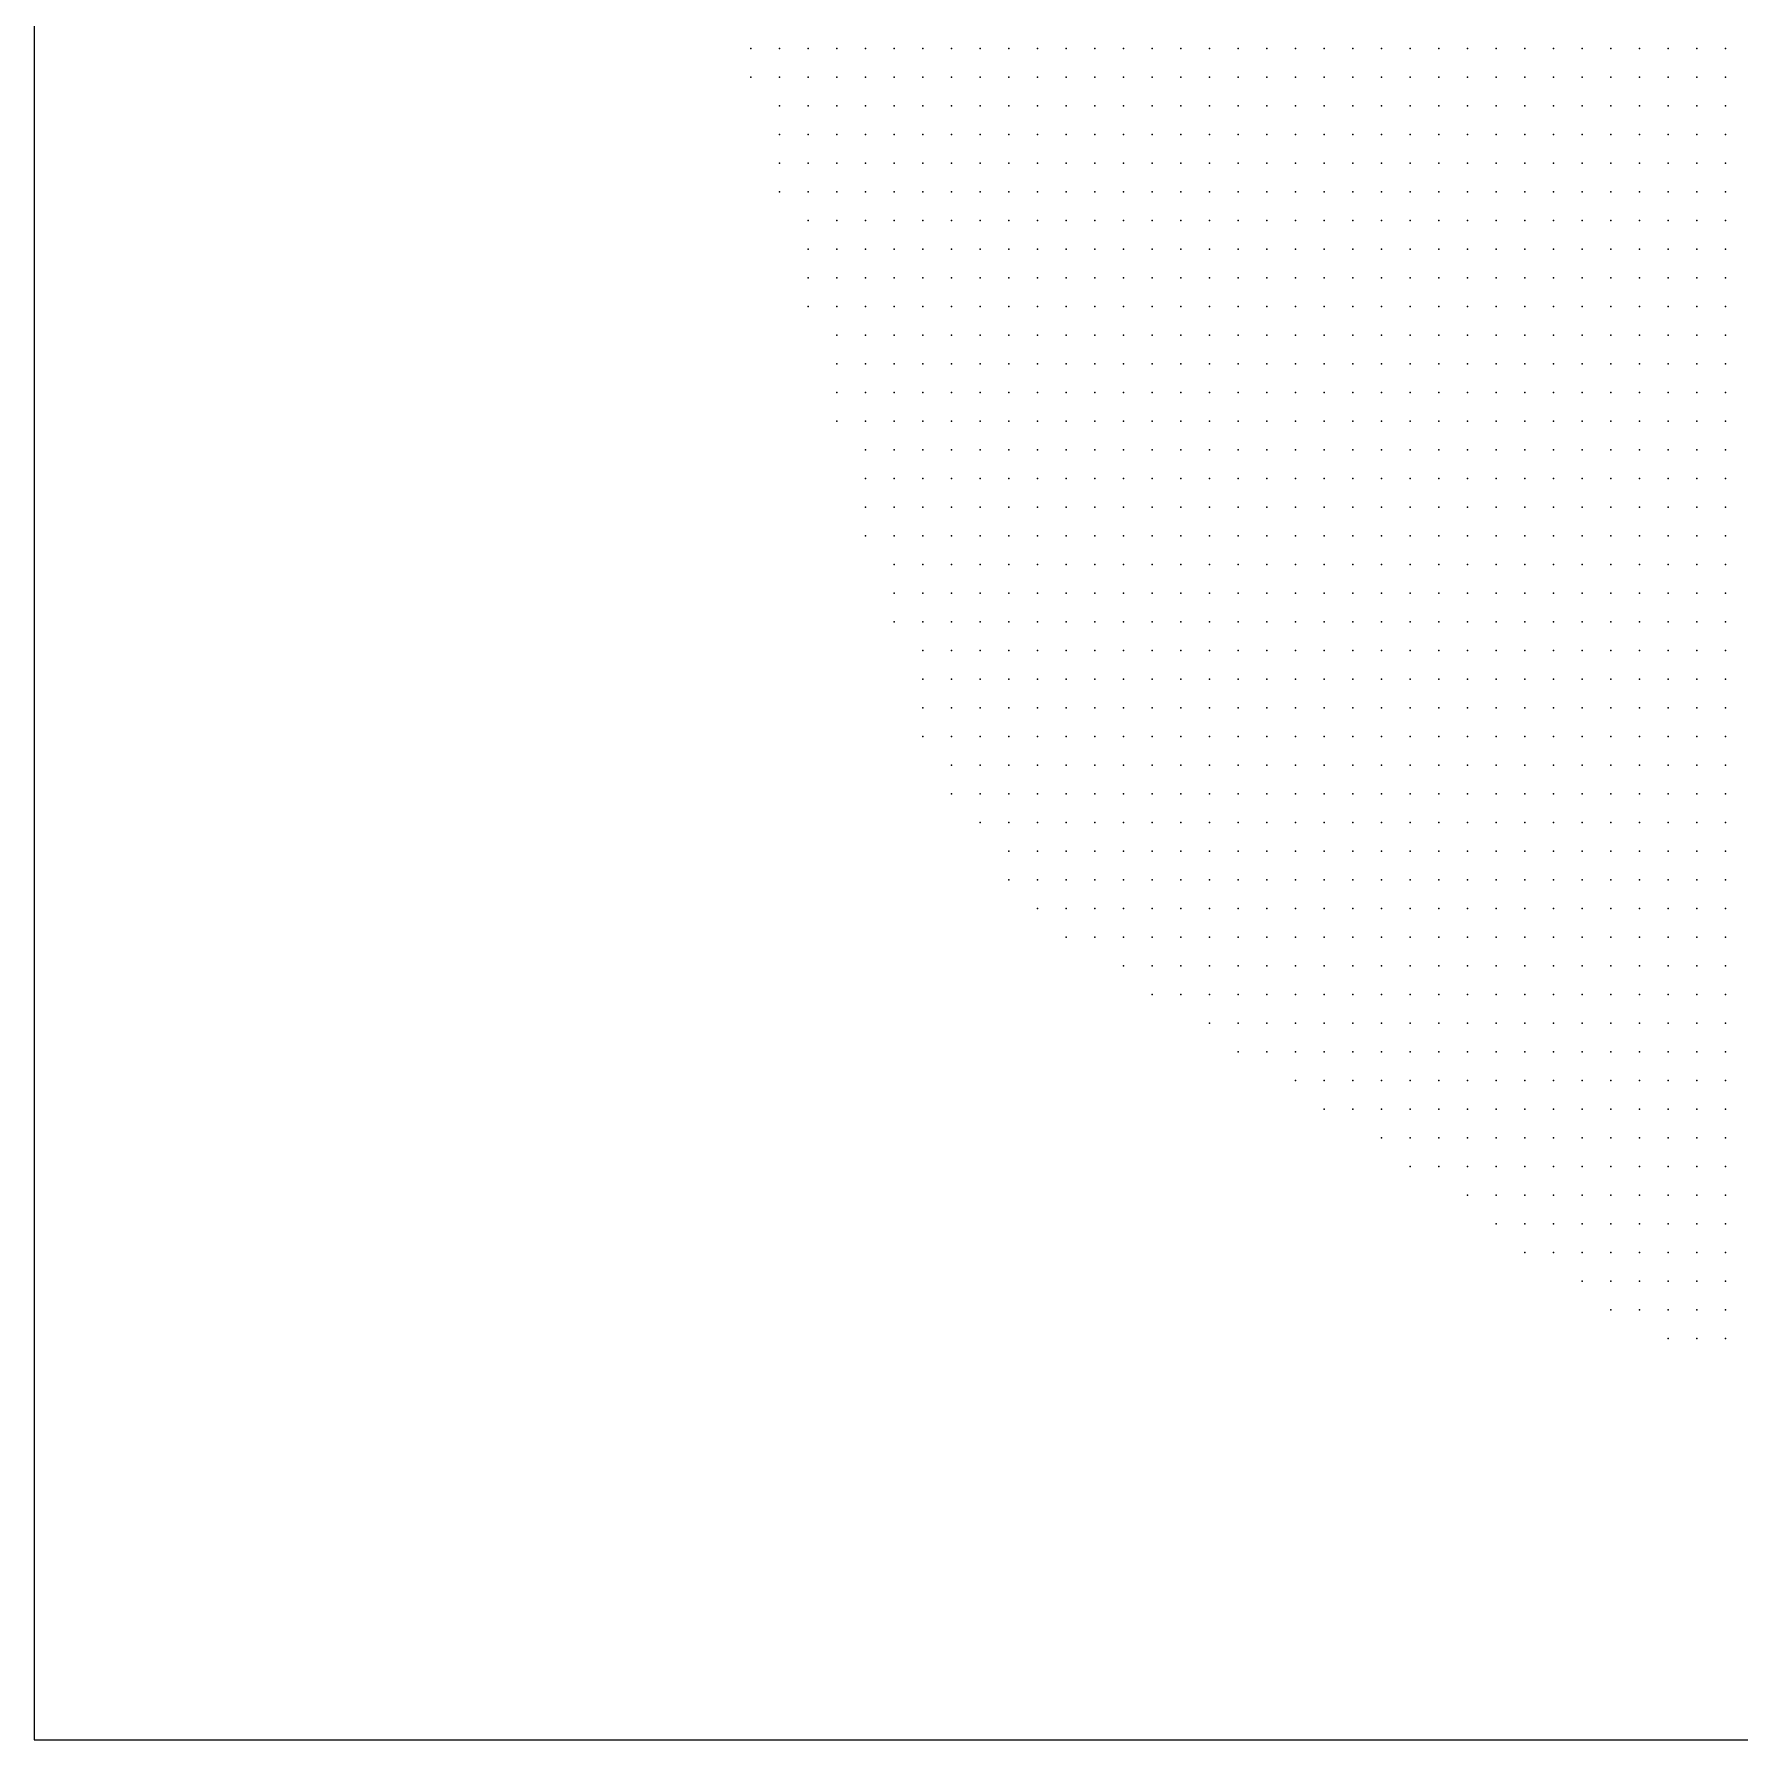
# Model space of a CAD drawing. Header units: millimetres. Extents: x 2848 to 6961, y 1568 to 7914.
# Drawn here: x 3308.3 to 3367.8, y 1590.3 to 1649.8 of the extents above; entities that cross this region are included whole.
import ezdxf

# ---------------------------------------------------------------- set-up
doc = ezdxf.new("R2010")
doc.units = ezdxf.units.MM
doc.header["$PDSIZE"] = -2

msp = doc.modelspace()

# ---------------------------------------------------------------- linework, layer by layer
msp.add_lwpolyline([(3308.282, 1590.289), (3428.282, 1590.289), (3428.282, 1710.289), (3308.282, 1710.289)], close=True)
at = {"color": 20, "true_color": 0xf44b2b}
for p in [(3333.282, 1649.289), (3334.282, 1649.289), (3333.282, 1648.289), (3334.282, 1648.289), (3334.282, 1647.289), (3334.282, 1646.289), (3335.282, 1646.289), (3336.282, 1646.289), (3337.282, 1646.289), (3338.282, 1646.289), (3339.282, 1646.289), (3340.282, 1646.289), (3334.282, 1645.289), (3335.282, 1645.289), (3336.282, 1645.289), (3337.282, 1645.289), (3338.282, 1645.289), (3339.282, 1645.289), (3340.282, 1645.289), (3334.282, 1644.289), (3335.282, 1644.289), (3336.282, 1644.289), (3337.282, 1644.289), (3338.282, 1644.289), (3339.282, 1644.289), (3340.282, 1644.289), (3335.282, 1643.289), (3336.282, 1643.289), (3337.282, 1643.289), (3338.282, 1643.289), (3339.282, 1643.289), (3340.282, 1643.289), (3335.282, 1642.289), (3336.282, 1642.289), (3337.282, 1642.289), (3338.282, 1642.289), (3339.282, 1642.289), (3340.282, 1642.289), (3335.282, 1641.289), (3336.282, 1641.289), (3337.282, 1641.289), (3338.282, 1641.289), (3339.282, 1641.289), (3340.282, 1641.289), (3335.282, 1640.289), (3336.282, 1640.289), (3337.282, 1640.289), (3338.282, 1640.289), (3339.282, 1640.289), (3340.282, 1640.289), (3336.282, 1639.289), (3337.282, 1639.289), (3338.282, 1639.289), (3339.282, 1639.289), (3340.282, 1639.289), (3336.282, 1638.289), (3337.282, 1638.289), (3338.282, 1638.289), (3339.282, 1638.289), (3340.282, 1638.289), (3336.282, 1637.289), (3337.282, 1637.289), (3338.282, 1637.289), (3339.282, 1637.289), (3340.282, 1637.289), (3336.282, 1636.289), (3337.282, 1636.289), (3338.282, 1636.289), (3339.282, 1636.289), (3340.282, 1636.289), (3337.282, 1635.289), (3338.282, 1635.289), (3339.282, 1635.289), (3340.282, 1635.289), (3341.282, 1635.289), (3337.282, 1634.289), (3338.282, 1634.289), (3339.282, 1634.289), (3340.282, 1634.289), (3341.282, 1634.289), (3337.282, 1633.289), (3338.282, 1633.289), (3339.282, 1633.289), (3340.282, 1633.289), (3341.282, 1633.289), (3337.282, 1632.289), (3338.282, 1632.289), (3339.282, 1632.289), (3340.282, 1632.289), (3341.282, 1632.289), (3338.282, 1631.289), (3339.282, 1631.289), (3340.282, 1631.289), (3341.282, 1631.289), (3338.282, 1630.289), (3339.282, 1630.289), (3340.282, 1630.289), (3341.282, 1630.289), (3338.282, 1629.289), (3339.282, 1629.289), (3340.282, 1629.289), (3341.282, 1629.289), (3339.282, 1628.289), (3340.282, 1628.289), (3341.282, 1628.289), (3339.282, 1627.289), (3340.282, 1627.289), (3341.282, 1627.289), (3339.282, 1626.289), (3340.282, 1626.289), (3341.282, 1626.289), (3339.282, 1625.289), (3340.282, 1625.289), (3341.282, 1625.289), (3340.282, 1624.289), (3341.282, 1624.289), (3340.282, 1623.289), (3341.282, 1623.289), (3342.282, 1623.289), (3343.282, 1623.289), (3344.282, 1623.289), (3345.282, 1623.289), (3346.282, 1623.289), (3347.282, 1623.289), (3348.282, 1623.289), (3349.282, 1623.289), (3350.282, 1623.289), (3351.282, 1623.289), (3341.282, 1622.289), (3342.282, 1622.289), (3343.282, 1622.289), (3344.282, 1622.289), (3345.282, 1622.289), (3346.282, 1622.289), (3347.282, 1622.289), (3348.282, 1622.289), (3349.282, 1622.289), (3350.282, 1622.289), (3351.282, 1622.289), (3342.282, 1621.289), (3343.282, 1621.289), (3344.282, 1621.289), (3345.282, 1621.289), (3346.282, 1621.289), (3347.282, 1621.289), (3348.282, 1621.289), (3349.282, 1621.289), (3350.282, 1621.289), (3351.282, 1621.289), (3342.282, 1620.289), (3343.282, 1620.289), (3344.282, 1620.289), (3345.282, 1620.289), (3346.282, 1620.289), (3347.282, 1620.289), (3348.282, 1620.289), (3349.282, 1620.289), (3350.282, 1620.289), (3351.282, 1620.289), (3343.282, 1619.289), (3344.282, 1619.289), (3345.282, 1619.289), (3346.282, 1619.289), (3347.282, 1619.289), (3348.282, 1619.289), (3349.282, 1619.289), (3350.282, 1619.289), (3351.282, 1619.289), (3344.282, 1618.289), (3345.282, 1618.289), (3346.282, 1618.289), (3347.282, 1618.289), (3348.282, 1618.289), (3349.282, 1618.289), (3350.282, 1618.289), (3351.282, 1618.289), (3346.282, 1617.289), (3347.282, 1617.289), (3348.282, 1617.289), (3349.282, 1617.289), (3350.282, 1617.289), (3351.282, 1617.289), (3347.282, 1616.289), (3348.282, 1616.289), (3349.282, 1616.289), (3350.282, 1616.289), (3351.282, 1616.289), (3349.282, 1615.289), (3350.282, 1615.289), (3351.282, 1615.289), (3350.282, 1614.289), (3351.282, 1614.289), (3360.282, 1614.289), (3361.282, 1614.289), (3362.282, 1614.289), (3363.282, 1614.289), (3364.282, 1614.289), (3365.282, 1614.289), (3366.282, 1614.289), (3367.282, 1614.289), (3352.282, 1613.289), (3353.282, 1613.289), (3354.282, 1613.289), (3355.282, 1613.289), (3356.282, 1613.289), (3357.282, 1613.289), (3358.282, 1613.289), (3359.282, 1613.289), (3360.282, 1613.289), (3361.282, 1613.289), (3362.282, 1613.289), (3363.282, 1613.289), (3364.282, 1613.289), (3365.282, 1613.289), (3366.282, 1613.289), (3367.282, 1613.289), (3353.282, 1612.289), (3354.282, 1612.289), (3355.282, 1612.289), (3356.282, 1612.289), (3357.282, 1612.289), (3358.282, 1612.289), (3359.282, 1612.289), (3360.282, 1612.289), (3361.282, 1612.289), (3362.282, 1612.289), (3363.282, 1612.289), (3364.282, 1612.289), (3365.282, 1612.289), (3366.282, 1612.289), (3367.282, 1612.289), (3355.282, 1611.289), (3356.282, 1611.289), (3357.282, 1611.289), (3358.282, 1611.289), (3359.282, 1611.289), (3360.282, 1611.289), (3361.282, 1611.289), (3362.282, 1611.289), (3363.282, 1611.289), (3364.282, 1611.289), (3365.282, 1611.289), (3366.282, 1611.289), (3367.282, 1611.289), (3356.282, 1610.289), (3357.282, 1610.289), (3358.282, 1610.289), (3359.282, 1610.289), (3360.282, 1610.289), (3361.282, 1610.289), (3362.282, 1610.289), (3363.282, 1610.289), (3364.282, 1610.289), (3365.282, 1610.289), (3366.282, 1610.289), (3367.282, 1610.289), (3358.282, 1609.289), (3359.282, 1609.289), (3360.282, 1609.289), (3361.282, 1609.289), (3362.282, 1609.289), (3363.282, 1609.289), (3364.282, 1609.289), (3365.282, 1609.289), (3366.282, 1609.289), (3367.282, 1609.289), (3359.282, 1608.289), (3360.282, 1608.289), (3361.282, 1608.289), (3362.282, 1608.289), (3363.282, 1608.289), (3364.282, 1608.289), (3365.282, 1608.289), (3366.282, 1608.289), (3367.282, 1608.289), (3360.282, 1607.289), (3361.282, 1607.289), (3362.282, 1607.289), (3363.282, 1607.289), (3364.282, 1607.289), (3365.282, 1607.289), (3366.282, 1607.289), (3367.282, 1607.289), (3362.282, 1606.289), (3363.282, 1606.289), (3364.282, 1606.289), (3365.282, 1606.289), (3366.282, 1606.289), (3367.282, 1606.289), (3363.282, 1605.289), (3364.282, 1605.289), (3365.282, 1605.289), (3366.282, 1605.289), (3367.282, 1605.289), (3365.282, 1604.289), (3366.282, 1604.289), (3367.282, 1604.289)]:
    msp.add_point(p, dxfattribs=at)
at = {"color": 20, "true_color": 0xff561f}
for p in [(3335.282, 1649.289), (3336.282, 1649.289), (3336.282, 1648.289), (3336.282, 1647.289)]:
    msp.add_point(p, dxfattribs=at)
at = {"color": 20, "true_color": 0xff541e}
for p in [(3337.282, 1649.289), (3338.282, 1649.289), (3339.282, 1649.289), (3340.282, 1649.289), (3337.282, 1648.289), (3338.282, 1648.289), (3339.282, 1648.289), (3340.282, 1648.289), (3337.282, 1647.289), (3338.282, 1647.289), (3339.282, 1647.289), (3340.282, 1647.289)]:
    msp.add_point(p, dxfattribs=at)
at = {"color": 20, "true_color": 0xff541b}
for p in [(3341.282, 1649.289), (3342.282, 1649.289), (3343.282, 1649.289), (3346.282, 1649.289), (3347.282, 1649.289), (3366.282, 1649.289), (3341.282, 1648.289), (3342.282, 1648.289), (3343.282, 1648.289), (3346.282, 1648.289), (3347.282, 1648.289), (3341.282, 1647.289), (3342.282, 1647.289), (3343.282, 1647.289), (3346.282, 1647.289), (3341.282, 1646.289), (3342.282, 1646.289), (3343.282, 1646.289), (3346.282, 1646.289), (3341.282, 1645.289), (3342.282, 1645.289), (3343.282, 1645.289), (3346.282, 1645.289), (3341.282, 1644.289), (3342.282, 1644.289), (3343.282, 1644.289), (3341.282, 1643.289), (3342.282, 1643.289), (3343.282, 1643.289), (3341.282, 1642.289), (3342.282, 1642.289), (3343.282, 1642.289), (3346.282, 1642.289), (3341.282, 1641.289), (3342.282, 1641.289), (3343.282, 1641.289), (3346.282, 1641.289), (3365.282, 1641.289), (3341.282, 1640.289), (3342.282, 1640.289), (3343.282, 1640.289), (3346.282, 1640.289), (3364.282, 1640.289), (3365.282, 1640.289), (3341.282, 1639.289), (3342.282, 1639.289), (3343.282, 1639.289), (3346.282, 1639.289), (3347.282, 1639.289), (3341.282, 1638.289), (3342.282, 1638.289), (3343.282, 1638.289), (3346.282, 1638.289), (3347.282, 1638.289), (3341.282, 1637.289), (3342.282, 1637.289), (3343.282, 1637.289), (3346.282, 1637.289), (3347.282, 1637.289), (3341.282, 1636.289), (3342.282, 1636.289), (3343.282, 1636.289), (3346.282, 1636.289), (3347.282, 1636.289), (3350.282, 1636.289), (3342.282, 1635.289), (3343.282, 1635.289), (3346.282, 1635.289), (3347.282, 1635.289), (3350.282, 1635.289), (3351.282, 1635.289), (3342.282, 1634.289), (3343.282, 1634.289), (3346.282, 1634.289), (3347.282, 1634.289), (3350.282, 1634.289), (3351.282, 1634.289), (3352.282, 1634.289), (3353.282, 1634.289), (3354.282, 1634.289), (3342.282, 1633.289), (3343.282, 1633.289), (3346.282, 1633.289), (3347.282, 1633.289), (3350.282, 1633.289), (3351.282, 1633.289), (3352.282, 1633.289), (3353.282, 1633.289), (3342.282, 1632.289), (3343.282, 1632.289), (3346.282, 1632.289), (3347.282, 1632.289), (3350.282, 1632.289), (3351.282, 1632.289), (3352.282, 1632.289), (3353.282, 1632.289), (3342.282, 1631.289), (3343.282, 1631.289), (3346.282, 1631.289), (3347.282, 1631.289), (3350.282, 1631.289), (3351.282, 1631.289), (3352.282, 1631.289), (3353.282, 1631.289), (3354.282, 1631.289), (3342.282, 1630.289), (3343.282, 1630.289), (3346.282, 1630.289), (3347.282, 1630.289), (3350.282, 1630.289), (3351.282, 1630.289), (3352.282, 1630.289), (3353.282, 1630.289), (3354.282, 1630.289), (3355.282, 1630.289), (3342.282, 1629.289), (3343.282, 1629.289), (3346.282, 1629.289), (3347.282, 1629.289), (3350.282, 1629.289), (3351.282, 1629.289), (3352.282, 1629.289), (3353.282, 1629.289), (3354.282, 1629.289), (3355.282, 1629.289), (3356.282, 1629.289), (3357.282, 1629.289), (3342.282, 1628.289), (3343.282, 1628.289), (3346.282, 1628.289), (3347.282, 1628.289), (3350.282, 1628.289), (3351.282, 1628.289), (3352.282, 1628.289), (3353.282, 1628.289), (3354.282, 1628.289), (3355.282, 1628.289), (3356.282, 1628.289), (3357.282, 1628.289), (3358.282, 1628.289), (3342.282, 1627.289), (3343.282, 1627.289), (3346.282, 1627.289), (3347.282, 1627.289), (3350.282, 1627.289), (3351.282, 1627.289), (3352.282, 1627.289), (3353.282, 1627.289), (3354.282, 1627.289), (3355.282, 1627.289), (3356.282, 1627.289), (3357.282, 1627.289), (3358.282, 1627.289), (3359.282, 1627.289), (3342.282, 1626.289), (3343.282, 1626.289), (3346.282, 1626.289), (3347.282, 1626.289), (3350.282, 1626.289), (3351.282, 1626.289), (3352.282, 1626.289), (3353.282, 1626.289), (3354.282, 1626.289), (3355.282, 1626.289), (3356.282, 1626.289), (3357.282, 1626.289), (3358.282, 1626.289), (3359.282, 1626.289), (3360.282, 1626.289), (3361.282, 1626.289), (3342.282, 1625.289), (3343.282, 1625.289), (3346.282, 1625.289), (3347.282, 1625.289), (3350.282, 1625.289), (3351.282, 1625.289), (3352.282, 1625.289), (3353.282, 1625.289), (3354.282, 1625.289), (3355.282, 1625.289), (3356.282, 1625.289), (3357.282, 1625.289), (3358.282, 1625.289), (3359.282, 1625.289), (3360.282, 1625.289), (3361.282, 1625.289), (3362.282, 1625.289), (3342.282, 1624.289), (3343.282, 1624.289), (3346.282, 1624.289), (3347.282, 1624.289), (3350.282, 1624.289), (3351.282, 1624.289), (3352.282, 1624.289), (3353.282, 1624.289), (3354.282, 1624.289), (3355.282, 1624.289), (3356.282, 1624.289), (3357.282, 1624.289), (3358.282, 1624.289), (3359.282, 1624.289), (3360.282, 1624.289), (3361.282, 1624.289), (3362.282, 1624.289), (3363.282, 1624.289), (3352.282, 1623.289), (3353.282, 1623.289), (3354.282, 1623.289), (3355.282, 1623.289), (3356.282, 1623.289), (3357.282, 1623.289), (3358.282, 1623.289), (3359.282, 1623.289), (3360.282, 1623.289), (3361.282, 1623.289), (3362.282, 1623.289), (3363.282, 1623.289), (3364.282, 1623.289), (3352.282, 1622.289), (3353.282, 1622.289), (3354.282, 1622.289), (3355.282, 1622.289), (3356.282, 1622.289), (3357.282, 1622.289), (3358.282, 1622.289), (3359.282, 1622.289), (3360.282, 1622.289), (3361.282, 1622.289), (3362.282, 1622.289), (3363.282, 1622.289), (3364.282, 1622.289), (3365.282, 1622.289), (3352.282, 1621.289), (3353.282, 1621.289), (3354.282, 1621.289), (3355.282, 1621.289), (3356.282, 1621.289), (3357.282, 1621.289), (3358.282, 1621.289), (3359.282, 1621.289), (3360.282, 1621.289), (3361.282, 1621.289), (3362.282, 1621.289), (3363.282, 1621.289), (3364.282, 1621.289), (3365.282, 1621.289), (3352.282, 1620.289), (3353.282, 1620.289), (3354.282, 1620.289), (3355.282, 1620.289), (3356.282, 1620.289), (3357.282, 1620.289), (3358.282, 1620.289), (3359.282, 1620.289), (3360.282, 1620.289), (3361.282, 1620.289), (3362.282, 1620.289), (3363.282, 1620.289), (3364.282, 1620.289), (3365.282, 1620.289), (3352.282, 1619.289), (3353.282, 1619.289), (3354.282, 1619.289), (3355.282, 1619.289), (3356.282, 1619.289), (3357.282, 1619.289), (3358.282, 1619.289), (3359.282, 1619.289), (3360.282, 1619.289), (3361.282, 1619.289), (3362.282, 1619.289), (3363.282, 1619.289), (3364.282, 1619.289), (3365.282, 1619.289), (3352.282, 1618.289), (3353.282, 1618.289), (3354.282, 1618.289), (3355.282, 1618.289), (3356.282, 1618.289), (3357.282, 1618.289), (3358.282, 1618.289), (3359.282, 1618.289), (3360.282, 1618.289), (3361.282, 1618.289), (3362.282, 1618.289), (3363.282, 1618.289), (3364.282, 1618.289), (3365.282, 1618.289), (3352.282, 1617.289), (3353.282, 1617.289), (3354.282, 1617.289), (3355.282, 1617.289), (3356.282, 1617.289), (3357.282, 1617.289), (3358.282, 1617.289), (3359.282, 1617.289), (3360.282, 1617.289), (3361.282, 1617.289), (3362.282, 1617.289), (3363.282, 1617.289), (3364.282, 1617.289), (3365.282, 1617.289), (3352.282, 1616.289), (3353.282, 1616.289), (3354.282, 1616.289), (3355.282, 1616.289), (3356.282, 1616.289), (3357.282, 1616.289), (3358.282, 1616.289), (3359.282, 1616.289), (3360.282, 1616.289), (3361.282, 1616.289), (3362.282, 1616.289), (3363.282, 1616.289), (3364.282, 1616.289), (3365.282, 1616.289), (3353.282, 1615.289), (3354.282, 1615.289), (3355.282, 1615.289), (3356.282, 1615.289), (3357.282, 1615.289), (3358.282, 1615.289), (3359.282, 1615.289), (3360.282, 1615.289), (3361.282, 1615.289), (3362.282, 1615.289), (3363.282, 1615.289), (3364.282, 1615.289), (3365.282, 1615.289), (3354.282, 1614.289), (3355.282, 1614.289), (3356.282, 1614.289), (3357.282, 1614.289), (3358.282, 1614.289), (3359.282, 1614.289)]:
    msp.add_point(p, dxfattribs=at)
at = {"color": 20, "true_color": 0xff531b}
for p in [(3344.282, 1649.289), (3344.282, 1648.289), (3344.282, 1647.289), (3344.282, 1646.289), (3344.282, 1645.289), (3344.282, 1644.289), (3344.282, 1643.289), (3344.282, 1642.289), (3366.282, 1642.289), (3344.282, 1641.289), (3366.282, 1641.289), (3344.282, 1640.289), (3344.282, 1639.289), (3344.282, 1638.289), (3344.282, 1637.289), (3349.282, 1637.289), (3344.282, 1636.289), (3349.282, 1636.289), (3344.282, 1635.289), (3349.282, 1635.289), (3344.282, 1634.289), (3349.282, 1634.289), (3344.282, 1633.289), (3349.282, 1633.289), (3344.282, 1632.289), (3349.282, 1632.289), (3344.282, 1631.289), (3349.282, 1631.289), (3344.282, 1630.289), (3349.282, 1630.289), (3344.282, 1629.289), (3349.282, 1629.289), (3344.282, 1628.289), (3349.282, 1628.289), (3344.282, 1627.289), (3349.282, 1627.289), (3344.282, 1626.289), (3349.282, 1626.289), (3344.282, 1625.289), (3349.282, 1625.289), (3344.282, 1624.289), (3349.282, 1624.289), (3366.282, 1621.289), (3366.282, 1620.289), (3366.282, 1619.289), (3366.282, 1618.289), (3366.282, 1617.289), (3366.282, 1616.289), (3366.282, 1615.289)]:
    msp.add_point(p, dxfattribs=at)
at = {"color": 20, "true_color": 0xff521b}
for p in [(3345.282, 1649.289), (3345.282, 1648.289), (3345.282, 1647.289), (3345.282, 1646.289), (3345.282, 1645.289), (3345.282, 1644.289), (3345.282, 1643.289), (3345.282, 1642.289), (3345.282, 1641.289), (3345.282, 1640.289), (3345.282, 1639.289), (3345.282, 1638.289), (3348.282, 1638.289), (3345.282, 1637.289), (3348.282, 1637.289), (3345.282, 1636.289), (3348.282, 1636.289), (3345.282, 1635.289), (3348.282, 1635.289), (3345.282, 1634.289), (3348.282, 1634.289), (3345.282, 1633.289), (3348.282, 1633.289), (3345.282, 1632.289), (3348.282, 1632.289), (3345.282, 1631.289), (3348.282, 1631.289), (3345.282, 1630.289), (3348.282, 1630.289), (3345.282, 1629.289), (3348.282, 1629.289), (3345.282, 1628.289), (3348.282, 1628.289), (3345.282, 1627.289), (3348.282, 1627.289), (3345.282, 1626.289), (3348.282, 1626.289), (3345.282, 1625.289), (3348.282, 1625.289), (3345.282, 1624.289), (3348.282, 1624.289)]:
    msp.add_point(p, dxfattribs=at)
at = {"color": 20, "true_color": 0xff5017}
for p in [(3348.282, 1649.289), (3348.282, 1639.289)]:
    msp.add_point(p, dxfattribs=at)
at = {"color": 30, "true_color": 0xff6c3a}
msp.add_point((3349.282, 1649.289), dxfattribs=at)
at = {"color": 7, "true_color": 0xffebe6}
msp.add_point((3350.282, 1649.289), dxfattribs=at)
at = {"color": 7, "true_color": 0xffffff}
for p in [(3351.282, 1649.289), (3352.282, 1649.289), (3353.282, 1649.289), (3354.282, 1649.289), (3355.282, 1649.289), (3356.282, 1649.289), (3357.282, 1649.289), (3358.282, 1649.289), (3359.282, 1649.289), (3360.282, 1649.289), (3351.282, 1648.289), (3352.282, 1648.289), (3353.282, 1648.289), (3354.282, 1648.289), (3355.282, 1648.289), (3356.282, 1648.289), (3357.282, 1648.289), (3358.282, 1648.289), (3359.282, 1648.289), (3360.282, 1648.289), (3361.282, 1648.289), (3362.282, 1648.289), (3350.282, 1647.289), (3351.282, 1647.289), (3352.282, 1647.289), (3353.282, 1647.289), (3354.282, 1647.289), (3355.282, 1647.289), (3356.282, 1647.289), (3357.282, 1647.289), (3358.282, 1647.289), (3359.282, 1647.289), (3360.282, 1647.289), (3361.282, 1647.289), (3362.282, 1647.289), (3363.282, 1647.289), (3350.282, 1646.289), (3351.282, 1646.289), (3352.282, 1646.289), (3353.282, 1646.289), (3354.282, 1646.289), (3355.282, 1646.289), (3356.282, 1646.289), (3357.282, 1646.289), (3358.282, 1646.289), (3359.282, 1646.289), (3360.282, 1646.289), (3361.282, 1646.289), (3362.282, 1646.289), (3363.282, 1646.289), (3364.282, 1646.289), (3365.282, 1646.289), (3349.282, 1645.289), (3350.282, 1645.289), (3351.282, 1645.289), (3352.282, 1645.289), (3353.282, 1645.289), (3354.282, 1645.289), (3355.282, 1645.289), (3356.282, 1645.289), (3357.282, 1645.289), (3358.282, 1645.289), (3359.282, 1645.289), (3360.282, 1645.289), (3361.282, 1645.289), (3362.282, 1645.289), (3363.282, 1645.289), (3364.282, 1645.289), (3365.282, 1645.289), (3349.282, 1644.289), (3350.282, 1644.289), (3351.282, 1644.289), (3352.282, 1644.289), (3353.282, 1644.289), (3354.282, 1644.289), (3355.282, 1644.289), (3356.282, 1644.289), (3357.282, 1644.289), (3358.282, 1644.289), (3359.282, 1644.289), (3360.282, 1644.289), (3361.282, 1644.289), (3362.282, 1644.289), (3363.282, 1644.289), (3364.282, 1644.289), (3349.282, 1643.289), (3350.282, 1643.289), (3351.282, 1643.289), (3352.282, 1643.289), (3353.282, 1643.289), (3354.282, 1643.289), (3355.282, 1643.289), (3356.282, 1643.289), (3357.282, 1643.289), (3358.282, 1643.289), (3359.282, 1643.289), (3360.282, 1643.289), (3361.282, 1643.289), (3362.282, 1643.289), (3363.282, 1643.289), (3349.282, 1642.289), (3350.282, 1642.289), (3351.282, 1642.289), (3352.282, 1642.289), (3353.282, 1642.289), (3354.282, 1642.289), (3355.282, 1642.289), (3356.282, 1642.289), (3357.282, 1642.289), (3358.282, 1642.289), (3359.282, 1642.289), (3360.282, 1642.289), (3361.282, 1642.289), (3362.282, 1642.289), (3350.282, 1641.289), (3351.282, 1641.289), (3352.282, 1641.289), (3353.282, 1641.289), (3354.282, 1641.289), (3355.282, 1641.289), (3356.282, 1641.289), (3357.282, 1641.289), (3358.282, 1641.289), (3359.282, 1641.289), (3360.282, 1641.289), (3361.282, 1641.289), (3350.282, 1640.289), (3351.282, 1640.289), (3352.282, 1640.289), (3353.282, 1640.289), (3354.282, 1640.289), (3355.282, 1640.289), (3356.282, 1640.289), (3357.282, 1640.289), (3358.282, 1640.289), (3359.282, 1640.289), (3351.282, 1639.289), (3352.282, 1639.289), (3353.282, 1639.289), (3354.282, 1639.289), (3355.282, 1639.289), (3356.282, 1639.289), (3357.282, 1639.289), (3352.282, 1638.289), (3353.282, 1638.289), (3354.282, 1638.289), (3355.282, 1638.289), (3365.282, 1637.289), (3366.282, 1637.289), (3367.282, 1637.289), (3363.282, 1636.289), (3364.282, 1636.289), (3365.282, 1636.289), (3366.282, 1636.289), (3367.282, 1636.289), (3361.282, 1635.289), (3362.282, 1635.289), (3363.282, 1635.289), (3364.282, 1635.289), (3365.282, 1635.289), (3366.282, 1635.289), (3367.282, 1635.289), (3359.282, 1634.289), (3360.282, 1634.289), (3361.282, 1634.289), (3362.282, 1634.289), (3363.282, 1634.289), (3364.282, 1634.289), (3365.282, 1634.289), (3366.282, 1634.289), (3367.282, 1634.289), (3357.282, 1633.289), (3358.282, 1633.289), (3359.282, 1633.289), (3360.282, 1633.289), (3361.282, 1633.289), (3362.282, 1633.289), (3363.282, 1633.289), (3364.282, 1633.289), (3365.282, 1633.289), (3366.282, 1633.289), (3367.282, 1633.289), (3358.282, 1632.289), (3359.282, 1632.289), (3360.282, 1632.289), (3361.282, 1632.289), (3362.282, 1632.289), (3363.282, 1632.289), (3364.282, 1632.289), (3365.282, 1632.289), (3366.282, 1632.289), (3367.282, 1632.289), (3359.282, 1631.289), (3360.282, 1631.289), (3361.282, 1631.289), (3362.282, 1631.289), (3363.282, 1631.289), (3364.282, 1631.289), (3365.282, 1631.289), (3366.282, 1631.289), (3367.282, 1631.289), (3360.282, 1630.289), (3361.282, 1630.289), (3362.282, 1630.289), (3363.282, 1630.289), (3364.282, 1630.289), (3365.282, 1630.289), (3366.282, 1630.289), (3367.282, 1630.289), (3362.282, 1629.289), (3363.282, 1629.289), (3364.282, 1629.289), (3365.282, 1629.289), (3366.282, 1629.289), (3367.282, 1629.289), (3363.282, 1628.289), (3364.282, 1628.289), (3365.282, 1628.289), (3366.282, 1628.289), (3367.282, 1628.289), (3364.282, 1627.289), (3365.282, 1627.289), (3366.282, 1627.289), (3367.282, 1627.289), (3365.282, 1626.289), (3366.282, 1626.289), (3367.282, 1626.289), (3366.282, 1625.289), (3367.282, 1625.289)]:
    msp.add_point(p, dxfattribs=at)
at = {"color": 7, "true_color": 0xfffdfd}
for p in [(3361.282, 1649.289), (3358.282, 1639.289)]:
    msp.add_point(p, dxfattribs=at)
at = {"color": 254, "true_color": 0xffcdbc}
for p in [(3362.282, 1649.289), (3349.282, 1647.289)]:
    msp.add_point(p, dxfattribs=at)
at = {"color": 11, "true_color": 0xff794c}
msp.add_point((3363.282, 1649.289), dxfattribs=at)
at = {"color": 20, "true_color": 0xff5216}
msp.add_point((3364.282, 1649.289), dxfattribs=at)
at = {"color": 20, "true_color": 0xff5319}
for p in [(3365.282, 1649.289), (3355.282, 1635.289), (3356.282, 1630.289), (3357.282, 1630.289), (3366.282, 1622.289), (3352.282, 1615.289)]:
    msp.add_point(p, dxfattribs=at)
at = {"color": 20, "true_color": 0xfe5018}
for p in [(3367.282, 1649.289), (3367.282, 1648.289), (3367.282, 1642.289), (3367.282, 1641.289)]:
    msp.add_point(p, dxfattribs=at)
at = {"color": 20, "true_color": 0xff551e}
msp.add_point((3335.282, 1648.289), dxfattribs=at)
at = {"color": 20, "true_color": 0xff4f15}
msp.add_point((3348.282, 1648.289), dxfattribs=at)
at = {"color": 21, "true_color": 0xff916d}
msp.add_point((3349.282, 1648.289), dxfattribs=at)
at = {"color": 7, "true_color": 0xfffbfb}
msp.add_point((3350.282, 1648.289), dxfattribs=at)
at = {"color": 7, "true_color": 0xffede8}
msp.add_point((3363.282, 1648.289), dxfattribs=at)
at = {"color": 21, "true_color": 0xfea080}
msp.add_point((3364.282, 1648.289), dxfattribs=at)
at = {"color": 20, "true_color": 0xfe5c25}
msp.add_point((3365.282, 1648.289), dxfattribs=at)
at = {"color": 20, "true_color": 0xff5016}
for p in [(3366.282, 1648.289), (3347.282, 1646.289), (3364.282, 1639.289), (3367.282, 1616.289), (3367.282, 1615.289)]:
    msp.add_point(p, dxfattribs=at)
at = {"color": 20, "true_color": 0xff541c}
msp.add_point((3335.282, 1647.289), dxfattribs=at)
at = {"color": 20, "true_color": 0xff531a}
for p in [(3347.282, 1647.289), (3346.282, 1644.289), (3346.282, 1643.289), (3347.282, 1640.289), (3363.282, 1639.289), (3352.282, 1635.289), (3360.282, 1627.289)]:
    msp.add_point(p, dxfattribs=at)
at = {"color": 20, "true_color": 0xff581e}
msp.add_point((3348.282, 1647.289), dxfattribs=at)
at = {"color": 7, "true_color": 0xfffdfc}
msp.add_point((3364.282, 1647.289), dxfattribs=at)
at = {"color": 254, "true_color": 0xffcbba}
msp.add_point((3365.282, 1647.289), dxfattribs=at)
at = {"color": 11, "true_color": 0xfe7444}
msp.add_point((3366.282, 1647.289), dxfattribs=at)
at = {"color": 20, "true_color": 0xfe4f15}
msp.add_point((3367.282, 1647.289), dxfattribs=at)
at = {"color": 11, "true_color": 0xff7d52}
for p in [(3348.282, 1646.289), (3364.282, 1638.289)]:
    msp.add_point(p, dxfattribs=at)
at = {"color": 7, "true_color": 0xfff4f1}
for p in [(3349.282, 1646.289), (3364.282, 1637.289)]:
    msp.add_point(p, dxfattribs=at)
at = {"color": 254, "true_color": 0xffdad0}
msp.add_point((3366.282, 1646.289), dxfattribs=at)
at = {"color": 30, "true_color": 0xfe6029}
msp.add_point((3367.282, 1646.289), dxfattribs=at)
at = {"color": 20, "true_color": 0xff5418}
for p in [(3347.282, 1645.289), (3365.282, 1639.289)]:
    msp.add_point(p, dxfattribs=at)
at = {"color": 31, "true_color": 0xffb59d}
msp.add_point((3348.282, 1645.289), dxfattribs=at)
at = {"color": 7, "true_color": 0xffe7e1}
msp.add_point((3366.282, 1645.289), dxfattribs=at)
at = {"color": 30, "true_color": 0xfe652e}
msp.add_point((3367.282, 1645.289), dxfattribs=at)
at = {"color": 20, "true_color": 0xff5921}
msp.add_point((3347.282, 1644.289), dxfattribs=at)
at = {"color": 254, "true_color": 0xfed7cc}
msp.add_point((3348.282, 1644.289), dxfattribs=at)
at = {"color": 7, "true_color": 0xfff3f0}
msp.add_point((3365.282, 1644.289), dxfattribs=at)
at = {"color": 21, "true_color": 0xff9774}
msp.add_point((3366.282, 1644.289), dxfattribs=at)
at = {"color": 20, "true_color": 0xfe5117}
msp.add_point((3367.282, 1644.289), dxfattribs=at)
at = {"color": 20, "true_color": 0xff5922}
msp.add_point((3347.282, 1643.289), dxfattribs=at)
at = {"color": 254, "true_color": 0xffd9ce}
msp.add_point((3348.282, 1643.289), dxfattribs=at)
at = {"color": 7, "true_color": 0xffeee9}
msp.add_point((3364.282, 1643.289), dxfattribs=at)
at = {"color": 21, "true_color": 0xff906a}
msp.add_point((3365.282, 1643.289), dxfattribs=at)
at = {"color": 20, "true_color": 0xff5218}
for p in [(3366.282, 1643.289), (3366.282, 1640.289), (3361.282, 1638.289), (3357.282, 1636.289), (3354.282, 1632.289), (3355.282, 1631.289), (3359.282, 1628.289), (3365.282, 1623.289)]:
    msp.add_point(p, dxfattribs=at)
at = {"color": 20, "true_color": 0xfe5017}
for p in [(3367.282, 1643.289), (3367.282, 1621.289)]:
    msp.add_point(p, dxfattribs=at)
at = {"color": 20, "true_color": 0xff5419}
msp.add_point((3347.282, 1642.289), dxfattribs=at)
at = {"color": 31, "true_color": 0xffbca6}
for p in [(3348.282, 1642.289), (3360.282, 1629.289)]:
    msp.add_point(p, dxfattribs=at)
at = {"color": 7, "true_color": 0xffe7e0}
msp.add_point((3363.282, 1642.289), dxfattribs=at)
at = {"color": 11, "true_color": 0xff845c}
msp.add_point((3364.282, 1642.289), dxfattribs=at)
at = {"color": 20, "true_color": 0xff5117}
for p in [(3365.282, 1642.289), (3354.282, 1635.289)]:
    msp.add_point(p, dxfattribs=at)
at = {"color": 20, "true_color": 0xff5015}
msp.add_point((3347.282, 1641.289), dxfattribs=at)
at = {"color": 11, "true_color": 0xfe855e}
msp.add_point((3348.282, 1641.289), dxfattribs=at)
at = {"color": 7, "true_color": 0xfff9f8}
msp.add_point((3349.282, 1641.289), dxfattribs=at)
at = {"color": 254, "true_color": 0xffe0d7}
msp.add_point((3362.282, 1641.289), dxfattribs=at)
at = {"color": 11, "true_color": 0xff7c4f}
msp.add_point((3363.282, 1641.289), dxfattribs=at)
at = {"color": 20, "true_color": 0xff5115}
for p in [(3364.282, 1641.289), (3360.282, 1638.289), (3362.282, 1638.289), (3358.282, 1637.289), (3360.282, 1637.289), (3358.282, 1636.289), (3354.282, 1633.289), (3358.282, 1629.289)]:
    msp.add_point(p, dxfattribs=at)
at = {"color": 20, "true_color": 0xff5a24}
msp.add_point((3348.282, 1640.289), dxfattribs=at)
at = {"color": 254, "true_color": 0xffccbc}
msp.add_point((3349.282, 1640.289), dxfattribs=at)
at = {"color": 7, "true_color": 0xfffcfc}
msp.add_point((3360.282, 1640.289), dxfattribs=at)
at = {"color": 254, "true_color": 0xfec9b8}
msp.add_point((3361.282, 1640.289), dxfattribs=at)
at = {"color": 30, "true_color": 0xff6f3d}
msp.add_point((3362.282, 1640.289), dxfattribs=at)
at = {"color": 20, "true_color": 0xff5116}
for p in [(3363.282, 1640.289), (3349.282, 1638.289), (3350.282, 1637.289), (3353.282, 1635.289), (3356.282, 1635.289), (3362.282, 1626.289)]:
    msp.add_point(p, dxfattribs=at)
at = {"color": 20, "true_color": 0xff4c11}
msp.add_point((3367.282, 1640.289), dxfattribs=at)
at = {"color": 11, "true_color": 0xfe7649}
msp.add_point((3349.282, 1639.289), dxfattribs=at)
at = {"color": 7, "true_color": 0xfee7e0}
msp.add_point((3350.282, 1639.289), dxfattribs=at)
at = {"color": 254, "true_color": 0xffded4}
msp.add_point((3359.282, 1639.289), dxfattribs=at)
at = {"color": 21, "true_color": 0xff9875}
msp.add_point((3360.282, 1639.289), dxfattribs=at)
at = {"color": 20, "true_color": 0xff5c24}
msp.add_point((3361.282, 1639.289), dxfattribs=at)
at = {"color": 20, "true_color": 0xff5217}
for p in [(3362.282, 1639.289), (3359.282, 1637.289), (3351.282, 1636.289), (3361.282, 1627.289), (3364.282, 1624.289), (3353.282, 1614.289)]:
    msp.add_point(p, dxfattribs=at)
at = {"color": 30, "true_color": 0xff6c38}
msp.add_point((3366.282, 1639.289), dxfattribs=at)
at = {"color": 21, "true_color": 0xff916e}
msp.add_point((3367.282, 1639.289), dxfattribs=at)
at = {"color": 11, "true_color": 0xff8054}
msp.add_point((3350.282, 1638.289), dxfattribs=at)
at = {"color": 254, "true_color": 0xffe2d9}
msp.add_point((3351.282, 1638.289), dxfattribs=at)
at = {"color": 7, "true_color": 0xfffbfa}
for p in [(3356.282, 1638.289), (3362.282, 1636.289)]:
    msp.add_point(p, dxfattribs=at)
at = {"color": 254, "true_color": 0xffdace}
msp.add_point((3357.282, 1638.289), dxfattribs=at)
at = {"color": 21, "true_color": 0xff9a76}
msp.add_point((3358.282, 1638.289), dxfattribs=at)
at = {"color": 30, "true_color": 0xff642f}
msp.add_point((3359.282, 1638.289), dxfattribs=at)
at = {"color": 20, "true_color": 0xff591f}
msp.add_point((3363.282, 1638.289), dxfattribs=at)
at = {"color": 31, "true_color": 0xffb79f}
msp.add_point((3365.282, 1638.289), dxfattribs=at)
at = {"color": 7, "true_color": 0xffeae4}
msp.add_point((3366.282, 1638.289), dxfattribs=at)
at = {"color": 7, "true_color": 0xfffcfb}
for p in [(3367.282, 1638.289), (3360.282, 1635.289)]:
    msp.add_point(p, dxfattribs=at)
at = {"color": 30, "true_color": 0xff713f}
msp.add_point((3351.282, 1637.289), dxfattribs=at)
at = {"color": 254, "true_color": 0xffccbb}
msp.add_point((3352.282, 1637.289), dxfattribs=at)
at = {"color": 7, "true_color": 0xfff7f6}
msp.add_point((3353.282, 1637.289), dxfattribs=at)
at = {"color": 7, "true_color": 0xfff6f3}
msp.add_point((3354.282, 1637.289), dxfattribs=at)
at = {"color": 254, "true_color": 0xffd4c5}
for p in [(3355.282, 1637.289), (3359.282, 1635.289)]:
    msp.add_point(p, dxfattribs=at)
at = {"color": 21, "true_color": 0xff946d}
msp.add_point((3356.282, 1637.289), dxfattribs=at)
at = {"color": 30, "true_color": 0xff6027}
msp.add_point((3357.282, 1637.289), dxfattribs=at)
at = {"color": 20, "true_color": 0xff5f27}
msp.add_point((3361.282, 1637.289), dxfattribs=at)
at = {"color": 21, "true_color": 0xff926c}
msp.add_point((3362.282, 1637.289), dxfattribs=at)
at = {"color": 254, "true_color": 0xffcdbd}
msp.add_point((3363.282, 1637.289), dxfattribs=at)
at = {"color": 20, "true_color": 0xfe5d25}
msp.add_point((3352.282, 1636.289), dxfattribs=at)
at = {"color": 11, "true_color": 0xfe7f57}
msp.add_point((3353.282, 1636.289), dxfattribs=at)
at = {"color": 11, "true_color": 0xfe7e54}
msp.add_point((3354.282, 1636.289), dxfattribs=at)
at = {"color": 20, "true_color": 0xff5d23}
msp.add_point((3355.282, 1636.289), dxfattribs=at)
at = {"color": 20, "true_color": 0xff5114}
for p in [(3356.282, 1636.289), (3363.282, 1625.289)]:
    msp.add_point(p, dxfattribs=at)
at = {"color": 20, "true_color": 0xff5d24}
msp.add_point((3359.282, 1636.289), dxfattribs=at)
at = {"color": 21, "true_color": 0xff926b}
msp.add_point((3360.282, 1636.289), dxfattribs=at)
at = {"color": 254, "true_color": 0xffd7ca}
msp.add_point((3361.282, 1636.289), dxfattribs=at)
at = {"color": 20, "true_color": 0xff5a21}
msp.add_point((3357.282, 1635.289), dxfattribs=at)
at = {"color": 11, "true_color": 0xff8e65}
msp.add_point((3358.282, 1635.289), dxfattribs=at)
at = {"color": 20, "true_color": 0xff571e}
msp.add_point((3355.282, 1634.289), dxfattribs=at)
at = {"color": 11, "true_color": 0xff865d}
msp.add_point((3356.282, 1634.289), dxfattribs=at)
at = {"color": 254, "true_color": 0xffcfbf}
msp.add_point((3357.282, 1634.289), dxfattribs=at)
at = {"color": 7, "true_color": 0xfffaf9}
msp.add_point((3358.282, 1634.289), dxfattribs=at)
at = {"color": 11, "true_color": 0xff7d4f}
msp.add_point((3355.282, 1633.289), dxfattribs=at)
at = {"color": 7, "true_color": 0xfff2ef}
msp.add_point((3356.282, 1633.289), dxfattribs=at)
at = {"color": 30, "true_color": 0xff6530}
msp.add_point((3355.282, 1632.289), dxfattribs=at)
at = {"color": 254, "true_color": 0xffc9b9}
msp.add_point((3356.282, 1632.289), dxfattribs=at)
at = {"color": 7, "true_color": 0xfffefe}
msp.add_point((3357.282, 1632.289), dxfattribs=at)
at = {"color": 20, "true_color": 0xff5e27}
for p in [(3356.282, 1631.289), (3366.282, 1623.289)]:
    msp.add_point(p, dxfattribs=at)
at = {"color": 21, "true_color": 0xffa88b}
msp.add_point((3357.282, 1631.289), dxfattribs=at)
at = {"color": 7, "true_color": 0xfff2ee}
msp.add_point((3358.282, 1631.289), dxfattribs=at)
at = {"color": 11, "true_color": 0xfe845a}
msp.add_point((3358.282, 1630.289), dxfattribs=at)
at = {"color": 254, "true_color": 0xfedcd0}
msp.add_point((3359.282, 1630.289), dxfattribs=at)
at = {"color": 30, "true_color": 0xff6731}
msp.add_point((3359.282, 1629.289), dxfattribs=at)
at = {"color": 7, "true_color": 0xfffbf9}
msp.add_point((3361.282, 1629.289), dxfattribs=at)
at = {"color": 20, "true_color": 0xff581d}
msp.add_point((3360.282, 1628.289), dxfattribs=at)
at = {"color": 21, "true_color": 0xff9b7a}
msp.add_point((3361.282, 1628.289), dxfattribs=at)
at = {"color": 7, "true_color": 0xfff0eb}
msp.add_point((3362.282, 1628.289), dxfattribs=at)
at = {"color": 11, "true_color": 0xff8861}
msp.add_point((3362.282, 1627.289), dxfattribs=at)
at = {"color": 7, "true_color": 0xffe8e2}
msp.add_point((3363.282, 1627.289), dxfattribs=at)
at = {"color": 11, "true_color": 0xfd794b}
msp.add_point((3363.282, 1626.289), dxfattribs=at)
at = {"color": 254, "true_color": 0xfeddd2}
msp.add_point((3364.282, 1626.289), dxfattribs=at)
at = {"color": 30, "true_color": 0xfe6f3d}
msp.add_point((3364.282, 1625.289), dxfattribs=at)
at = {"color": 254, "true_color": 0xffd1c1}
msp.add_point((3365.282, 1625.289), dxfattribs=at)
at = {"color": 30, "true_color": 0xff632d}
msp.add_point((3365.282, 1624.289), dxfattribs=at)
at = {"color": 31, "true_color": 0xffc2af}
msp.add_point((3366.282, 1624.289), dxfattribs=at)
at = {"color": 7, "true_color": 0xfffeff}
msp.add_point((3367.282, 1624.289), dxfattribs=at)
at = {"color": 21, "true_color": 0xff9e80}
msp.add_point((3367.282, 1623.289), dxfattribs=at)
at = {"color": 20, "true_color": 0xff4f14}
msp.add_point((3367.282, 1622.289), dxfattribs=at)
at = {"color": 20, "true_color": 0xfe5016}
for p in [(3367.282, 1620.289), (3367.282, 1619.289), (3367.282, 1618.289), (3367.282, 1617.289)]:
    msp.add_point(p, dxfattribs=at)
at = {"color": 20, "true_color": 0xf95d26}
msp.add_point((3352.282, 1614.289), dxfattribs=at)

doc.saveas('drawing.dxf')
